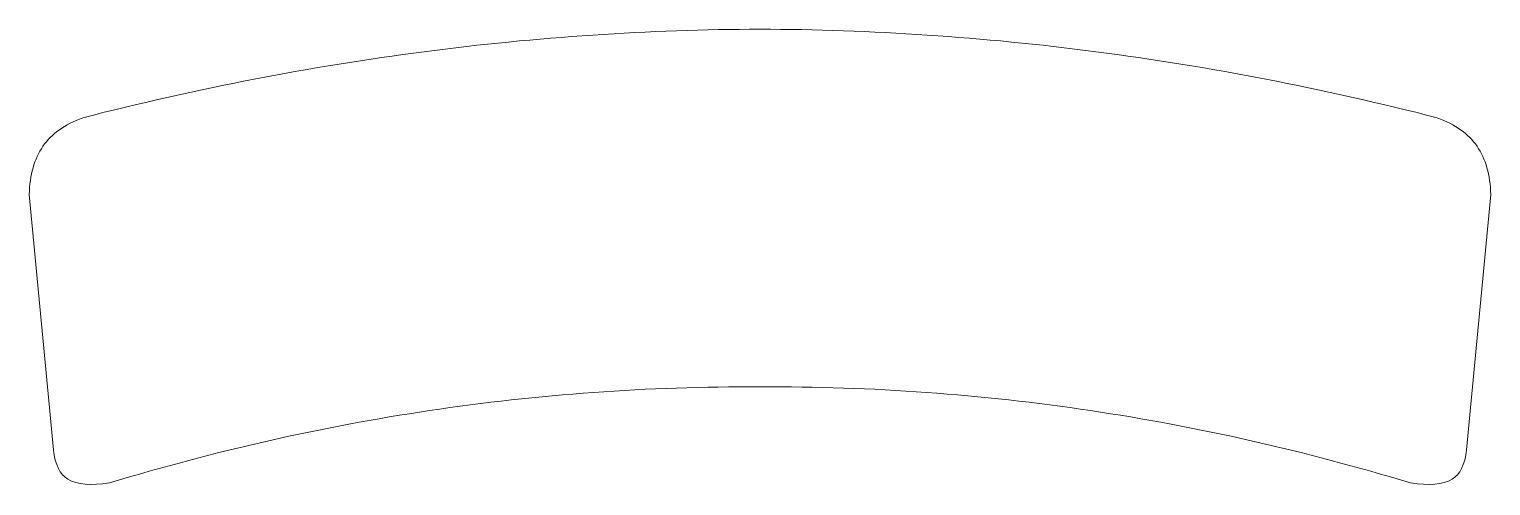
# Model space of a CAD drawing. Header units: millimetres. Extents: x -95 to 95, y -30 to 30.
import ezdxf

# ---------------------------------------------------------------- set-up
doc = ezdxf.new("R2010")
doc.units = ezdxf.units.MM
doc.header["$MEASUREMENT"] = 0
doc.layers.add('Layer 1', color=7, linetype='Continuous')

msp = doc.modelspace()

# ---------------------------------------------------------------- linework, layer by layer
at = {"layer": 'Layer 1', "lineweight": 9}
msp.add_open_spline([(-43.7095, 26.7097), (-58.3879, 24.7937), (-73.1881, 21.9344), (-88.1125, 18.1112), (-88.1125, 18.1112), (-90.4396, 17.2532), (-92.1558, 16.0109), (-93.277, 14.3948), (-93.277, 14.3948), (-94.4126, 12.758), (-95.0038, 10.663), (-95.0654, 8.1232), (-95.0654, 8.1232), (-95.0654, 8.1232), (-91.9276, -25.146), (-91.9276, -25.146), (-91.9276, -25.146), (-91.9276, -25.146), (-91.9221, -25.1454), (-91.9221, -25.1454), (-91.9221, -25.1454), (-91.6982, -27.0979), (-91.0534, -28.3475), (-90.03, -28.9638), (-90.03, -28.9638), (-88.846, -29.6768), (-87.0133, -29.8132), (-84.603, -29.4354), (-84.603, -29.4354), (-70.8791, -25.2676), (-57.0052, -22.1132), (-42.9752, -20.0171), (-42.9752, -20.0171), (-28.8797, -17.9113), (-14.5576, -16.8644), (0, -16.921), (0, -16.921), (14.5577, -16.8644), (28.8798, -17.9113), (42.9753, -20.0171), (42.9753, -20.0171), (57.0053, -22.1132), (70.8792, -25.2676), (84.603, -29.4354), (84.603, -29.4354), (87.0133, -29.8132), (88.846, -29.6768), (90.0301, -28.9638), (90.0301, -28.9638), (91.0534, -28.3475), (91.6982, -27.0979), (91.9221, -25.1454), (91.9221, -25.1454), (91.9221, -25.1454), (91.9276, -25.146), (91.9276, -25.146), (91.9276, -25.146), (91.9276, -25.146), (95.0654, 8.1232), (95.0654, 8.1232), (95.0654, 8.1232), (95.0039, 10.6631), (94.4126, 12.758), (93.2771, 14.3948), (93.2771, 14.3948), (92.1559, 16.0109), (90.4396, 17.2532), (88.1125, 18.1112), (88.1125, 18.1112), (73.1881, 21.9344), (58.3879, 24.7937), (43.7095, 26.7097), (43.7095, 26.7097), (28.9948, 28.6305), (14.4258, 29.6003), (0, 29.6406), (0, 29.6406), (-14.4258, 29.6003), (-28.9948, 28.6305), (-43.7095, 26.7097)], degree=3, knots=[0, 0, 0, 0, 0.04761905, 0.04761905, 0.04761905, 0.04761905, 0.0952381, 0.0952381, 0.0952381, 0.0952381, 0.14285714, 0.14285714, 0.14285714, 0.14285714, 0.19047619, 0.19047619, 0.19047619, 0.19047619, 0.23809524, 0.23809524, 0.23809524, 0.23809524, 0.28571429, 0.28571429, 0.28571429, 0.28571429, 0.33333333, 0.33333333, 0.33333333, 0.33333333, 0.38095238, 0.38095238, 0.38095238, 0.38095238, 0.42857143, 0.42857143, 0.42857143, 0.42857143, 0.47619048, 0.47619048, 0.47619048, 0.47619048, 0.52380952, 0.52380952, 0.52380952, 0.52380952, 0.57142857, 0.57142857, 0.57142857, 0.57142857, 0.61904762, 0.61904762, 0.61904762, 0.61904762, 0.66666667, 0.66666667, 0.66666667, 0.66666667, 0.71428571, 0.71428571, 0.71428571, 0.71428571, 0.76190476, 0.76190476, 0.76190476, 0.76190476, 0.80952381, 0.80952381, 0.80952381, 0.80952381, 0.85714286, 0.85714286, 0.85714286, 0.85714286, 0.9047619, 0.9047619, 0.9047619, 0.9047619, 1, 1, 1, 1], dxfattribs=at)

doc.saveas('drawing.dxf')
